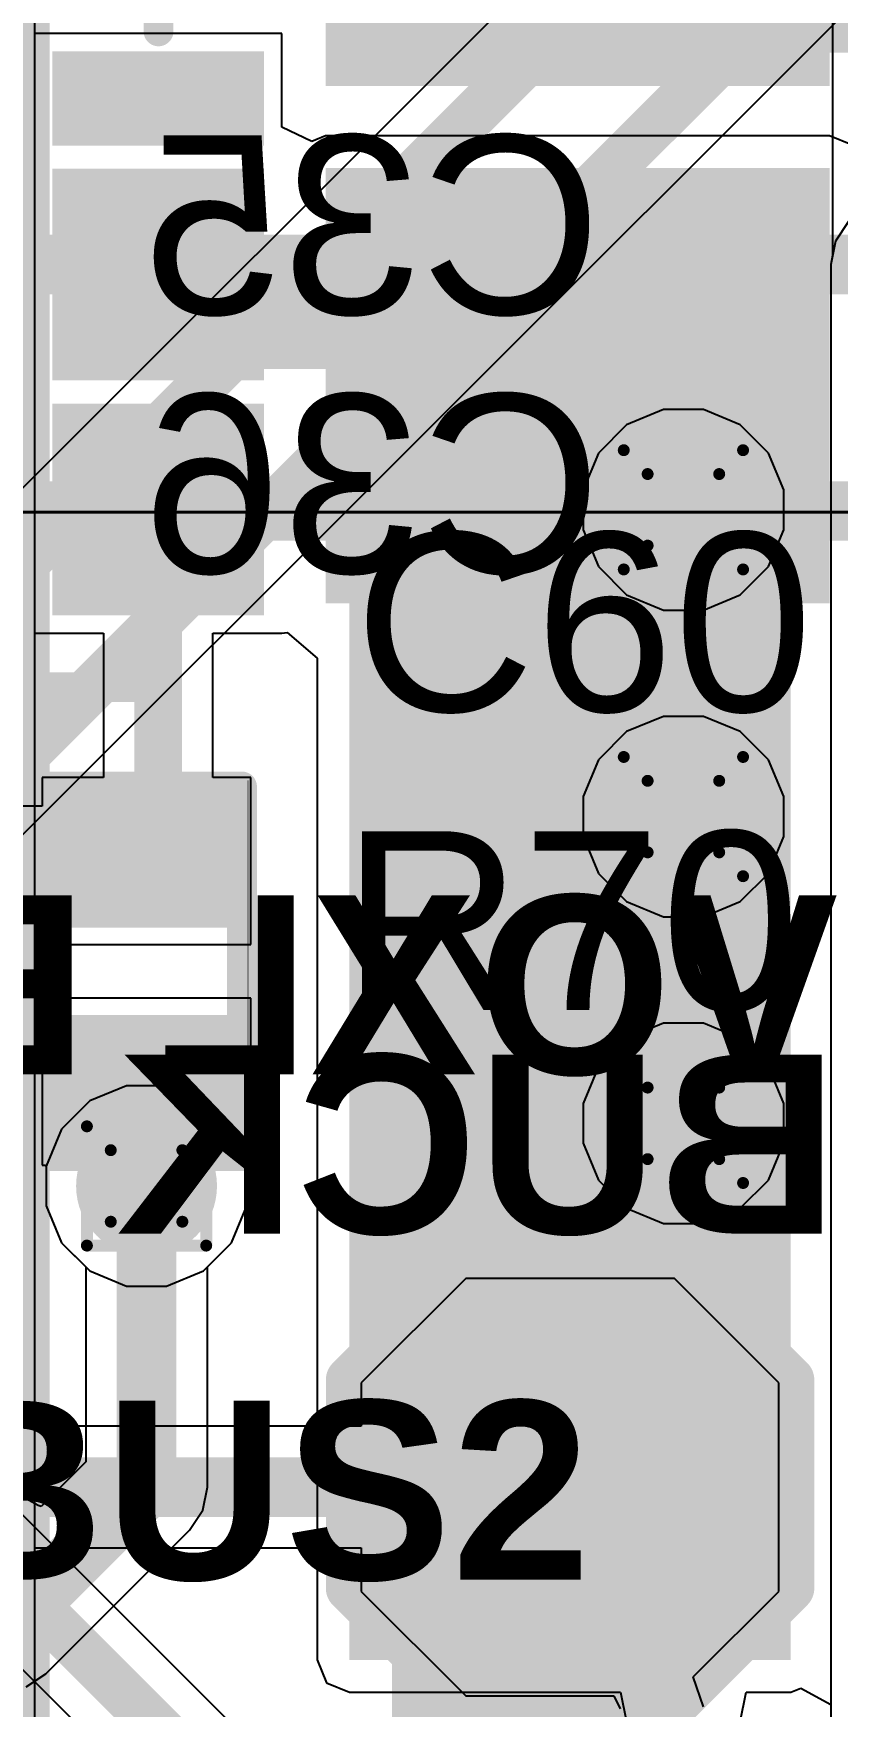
# Model space of a CAD drawing. Header units: inches. Extents: x -6 to 5433, y -4 to 5447.
# Drawn here: x 32.84 to 36.27, y 22.36 to 29.48 of the extents above; entities that cross this region are included whole.
import ezdxf

# ---------------------------------------------------------------- set-up
doc = ezdxf.new("R2010")
doc.units = ezdxf.units.IN
for name, color, linetype in [('Bottom Layer', 5, 'Continuous'), ('Bottom Overlay', 54, 'Continuous'), ('Bottom Paste', 16, 'Continuous'), ('Bottom Solder', 6, 'Continuous'), ('Drill Drawing', 1, 'Continuous'), ('Ground', 16, 'Continuous'), ('Mechanical 4', 56, 'Continuous'), ('Power', 76, 'Continuous'), ('Top Layer', 1, 'Continuous'), ('Top Overlay', 2, 'Continuous'), ('Top Paste', 8, 'Continuous'), ('Top Solder', 216, 'Continuous'), ('Via Holes', 16, 'Continuous')]:
    doc.layers.add(name, color=color, linetype=linetype)
doc.styles.add('Arial', font='', dxfattribs={"height": 0.2})
doc.styles.add('Arial_Bold', font='', dxfattribs={"height": 0.2})
doc.styles.get('Arial').set_extended_font_data('Arial')
doc.styles.get('Arial_Bold').set_extended_font_data('Arial', bold=True)

# ---------------------------------------------------------------- blocks, each defined once
blk = doc.blocks.new('T__________B_8')
at = {"layer": 'Bottom Layer'}
blk.add_hatch(color=5, dxfattribs=at).paths.add_polyline_path([(0.381, 0.762), (-0.381, 0.762), (-0.762, 0.381), (-0.762, -0.381), (-0.381, -0.762), (0.381, -0.762), (0.762, -0.381), (0.762, 0.381)])
at = {"layer": 'Bottom Paste'}
blk.add_hatch(color=16, dxfattribs=at).paths.add_polyline_path([(0.381, 0.762), (-0.381, 0.762), (-0.762, 0.381), (-0.762, -0.381), (-0.381, -0.762), (0.381, -0.762), (0.762, -0.381), (0.762, 0.381)])
at = {"layer": 'Bottom Solder'}
blk.add_hatch(color=6, dxfattribs=at).paths.add_polyline_path([(0.4318, 0.8636), (-0.4318, 0.8636), (-0.8636, 0.4318), (-0.8636, -0.4318), (-0.4318, -0.8636), (0.4318, -0.8636), (0.8636, -0.4318), (0.8636, 0.4318)])
at = {"layer": 'Bottom Overlay'}
for points in [[(-0.9398, 0.4318, 0.2, 0.2, 0), (-0.4318, 0.9398, 0.2, 0.2, 0)], [(-0.4318, 0.9398, 0.2, 0.2, 0), (0.4318, 0.9398, 0.2, 0.2, 0)], [(0.4318, 0.9398, 0.2, 0.2, 0), (0.9398, 0.4318, 0.2, 0.2, 0)], [(-0.9398, -0.4318, 0.2, 0.2, 0), (-0.9398, 0.4318, 0.2, 0.2, 0)], [(0.9398, -0.4318, 0.2, 0.2, 0), (0.9398, 0.4318, 0.2, 0.2, 0)], [(-0.9398, -0.4318, 0.2, 0.2, 0), (-0.4318, -0.9398, 0.2, 0.2, 0)], [(0.4318, -0.9398, 0.2, 0.2, 0), (0.9398, -0.4318, 0.2, 0.2, 0)], [(-0.4318, -0.9398, 0.2, 0.2, 0), (0.4318, -0.9398, 0.2, 0.2, 0)]]:
    blk.add_lwpolyline(points, format="xyseb", dxfattribs=at)
for points in [[(-0.4818, 0.9398, 0.1, 0.1, 1), (-0.3818, 0.9398, 0.1, 0.1, 1)], [(-0.4818, 0.9398, 0.1, 0.1, 1), (-0.3818, 0.9398, 0.1, 0.1, 1)], [(0.3818, 0.9398, 0.1, 0.1, 1), (0.4818, 0.9398, 0.1, 0.1, 1)], [(0.3818, 0.9398, 0.1, 0.1, 1), (0.4818, 0.9398, 0.1, 0.1, 1)], [(-0.9898, 0.4318, 0.1, 0.1, 1), (-0.8898, 0.4318, 0.1, 0.1, 1)], [(-0.9898, 0.4318, 0.1, 0.1, 1), (-0.8898, 0.4318, 0.1, 0.1, 1)], [(0.8898, 0.4318, 0.1, 0.1, 1), (0.9898, 0.4318, 0.1, 0.1, 1)], [(0.8898, 0.4318, 0.1, 0.1, 1), (0.9898, 0.4318, 0.1, 0.1, 1)], [(-0.9898, -0.4318, 0.1, 0.1, 1), (-0.8898, -0.4318, 0.1, 0.1, 1)], [(-0.9898, -0.4318, 0.1, 0.1, 1), (-0.8898, -0.4318, 0.1, 0.1, 1)], [(0.8898, -0.4318, 0.1, 0.1, 1), (0.9898, -0.4318, 0.1, 0.1, 1)], [(0.8898, -0.4318, 0.1, 0.1, 1), (0.9898, -0.4318, 0.1, 0.1, 1)], [(-0.4818, -0.9398, 0.1, 0.1, 1), (-0.3818, -0.9398, 0.1, 0.1, 1)], [(-0.4818, -0.9398, 0.1, 0.1, 1), (-0.3818, -0.9398, 0.1, 0.1, 1)], [(0.3818, -0.9398, 0.1, 0.1, 1), (0.4818, -0.9398, 0.1, 0.1, 1)], [(0.3818, -0.9398, 0.1, 0.1, 1), (0.4818, -0.9398, 0.1, 0.1, 1)]]:
    blk.add_lwpolyline(points, format="xyseb", close=True, dxfattribs=at)
blk = doc.blocks.new('BL_R8812AF1_B_18')
at = {"layer": 'Bottom Overlay'}
blk.add_lwpolyline([(13.5, 8.9, 0.127, 0.127, 0), (-13.5, 8.9, 0.127, 0.127, 0)], format="xyseb", dxfattribs=at)
blk = doc.blocks.new('T__________34')
at = {"layer": 'Top Layer'}
blk.add_hatch(color=1, dxfattribs=at).paths.add_polyline_path([(0.381, 0.762), (-0.381, 0.762), (-0.762, 0.381), (-0.762, -0.381), (-0.381, -0.762), (0.381, -0.762), (0.762, -0.381), (0.762, 0.381)])
at = {"layer": 'Top Paste'}
blk.add_hatch(color=8, dxfattribs=at).paths.add_polyline_path([(0.381, 0.762), (-0.381, 0.762), (-0.762, 0.381), (-0.762, -0.381), (-0.381, -0.762), (0.381, -0.762), (0.762, -0.381), (0.762, 0.381)])
at = {"layer": 'Top Solder'}
blk.add_hatch(color=216, dxfattribs=at).paths.add_polyline_path([(0.4318, 0.8636), (-0.4318, 0.8636), (-0.8636, 0.4318), (-0.8636, -0.4318), (-0.4318, -0.8636), (0.4318, -0.8636), (0.8636, -0.4318), (0.8636, 0.4318)])
at = {"layer": 'Top Overlay'}
for points in [[(-0.4318, 0.9398, 0.2, 0.2, 0), (-0.9398, 0.4318, 0.2, 0.2, 0)], [(-0.4318, 0.9398, 0.2, 0.2, 0), (0.4318, 0.9398, 0.2, 0.2, 0)], [(0.4318, 0.9398, 0.2, 0.2, 0), (0.9398, 0.4318, 0.2, 0.2, 0)], [(-0.9398, 0.4318, 0.2, 0.2, 0), (-0.9398, -0.4318, 0.2, 0.2, 0)], [(0.9398, 0.4318, 0.2, 0.2, 0), (0.9398, -0.4318, 0.2, 0.2, 0)], [(-0.9398, -0.4318, 0.2, 0.2, 0), (-0.4318, -0.9398, 0.2, 0.2, 0)], [(0.9398, -0.4318, 0.2, 0.2, 0), (0.4318, -0.9398, 0.2, 0.2, 0)], [(-0.4318, -0.9398, 0.2, 0.2, 0), (0.4318, -0.9398, 0.2, 0.2, 0)]]:
    blk.add_lwpolyline(points, format="xyseb", dxfattribs=at)
for points in [[(-0.4818, 0.9398, 0.1, 0.1, 1), (-0.3818, 0.9398, 0.1, 0.1, 1)], [(-0.4818, 0.9398, 0.1, 0.1, 1), (-0.3818, 0.9398, 0.1, 0.1, 1)], [(0.3818, 0.9398, 0.1, 0.1, 1), (0.4818, 0.9398, 0.1, 0.1, 1)], [(0.3818, 0.9398, 0.1, 0.1, 1), (0.4818, 0.9398, 0.1, 0.1, 1)], [(-0.9898, 0.4318, 0.1, 0.1, 1), (-0.8898, 0.4318, 0.1, 0.1, 1)], [(-0.9898, 0.4318, 0.1, 0.1, 1), (-0.8898, 0.4318, 0.1, 0.1, 1)], [(0.8898, 0.4318, 0.1, 0.1, 1), (0.9898, 0.4318, 0.1, 0.1, 1)], [(0.8898, 0.4318, 0.1, 0.1, 1), (0.9898, 0.4318, 0.1, 0.1, 1)], [(-0.9898, -0.4318, 0.1, 0.1, 1), (-0.8898, -0.4318, 0.1, 0.1, 1)], [(-0.9898, -0.4318, 0.1, 0.1, 1), (-0.8898, -0.4318, 0.1, 0.1, 1)], [(0.8898, -0.4318, 0.1, 0.1, 1), (0.9898, -0.4318, 0.1, 0.1, 1)], [(0.8898, -0.4318, 0.1, 0.1, 1), (0.9898, -0.4318, 0.1, 0.1, 1)], [(-0.4818, -0.9398, 0.1, 0.1, 1), (-0.3818, -0.9398, 0.1, 0.1, 1)], [(-0.4818, -0.9398, 0.1, 0.1, 1), (-0.3818, -0.9398, 0.1, 0.1, 1)], [(0.3818, -0.9398, 0.1, 0.1, 1), (0.4818, -0.9398, 0.1, 0.1, 1)], [(0.3818, -0.9398, 0.1, 0.1, 1), (0.4818, -0.9398, 0.1, 0.1, 1)]]:
    blk.add_lwpolyline(points, format="xyseb", close=True, dxfattribs=at)
blk = doc.blocks.new('VSON_10_EP_3_3__41')
at = {"layer": 'Top Layer'}
for points in [[(1.0999, 1.1539), (1.8999, 1.1539), (1.8999, 0.8539), (1.0999, 0.8539)], [(1.0999, 0.6541), (1.8999, 0.6541), (1.8999, 0.3541), (1.0999, 0.3541)], [(1.0999, 0.1539), (1.8999, 0.1539), (1.8999, -0.1461), (1.0999, -0.1461)], [(1.0999, -0.3459), (1.8999, -0.3459), (1.8999, -0.6459), (1.0999, -0.6459)], [(1.0999, -0.8461), (1.8999, -0.8461), (1.8999, -1.1461), (1.0999, -1.1461)]]:
    blk.add_hatch(color=1, dxfattribs=at).paths.add_polyline_path(points)
at = {"layer": 'Top Paste'}
for points in [[(1.0999, 1.1539), (1.8999, 1.1539), (1.8999, 0.8539), (1.0999, 0.8539)], [(1.0999, 0.6541), (1.8999, 0.6541), (1.8999, 0.3541), (1.0999, 0.3541)], [(1.0999, 0.1539), (1.8999, 0.1539), (1.8999, -0.1461), (1.0999, -0.1461)], [(1.0999, -0.3459), (1.8999, -0.3459), (1.8999, -0.6459), (1.0999, -0.6459)], [(1.0999, -0.8461), (1.8999, -0.8461), (1.8999, -1.1461), (1.0999, -1.1461)]]:
    blk.add_hatch(color=8, dxfattribs=at).paths.add_polyline_path(points)
at = {"layer": 'Top Solder'}
for points in [[(1.0491, 1.2047), (1.9507, 1.2047), (1.9507, 0.8031), (1.0491, 0.8031)], [(1.0491, 0.7049), (1.9507, 0.7049), (1.9507, 0.3033), (1.0491, 0.3033)], [(1.0491, 0.2047), (1.9507, 0.2047), (1.9507, -0.1969), (1.0491, -0.1969)], [(1.0491, -0.2951), (1.9507, -0.2951), (1.9507, -0.6967), (1.0491, -0.6967)], [(1.0491, -0.7953), (1.9507, -0.7953), (1.9507, -1.1969), (1.0491, -1.1969)]]:
    blk.add_hatch(color=216, dxfattribs=at).paths.add_polyline_path(points)
at = {"layer": 'Top Overlay'}
for points in [[(1.5014, 1.2903, 0.127, 0.127, 0), (1.5014, 1.4962, 0.127, 0.127, 0)], [(1.5014, -1.5038, 0.127, 0.127, 0), (1.5014, -1.298, 0.127, 0.127, 0)], [(0.6505, -1.5038, 0.127, 0.127, 0), (1.5014, -1.5038, 0.127, 0.127, 0)]]:
    blk.add_lwpolyline(points, format="xyseb", dxfattribs=at)
for points in [[(1.4697, 1.2903, 0.0635, 0.0635, 1), (1.5332, 1.2903, 0.0635, 0.0635, 1)], [(1.4697, -1.298, 0.0635, 0.0635, 1), (1.5332, -1.298, 0.0635, 0.0635, 1)], [(1.4697, -1.5038, 0.0635, 0.0635, 1), (1.5332, -1.5038, 0.0635, 0.0635, 1)], [(1.4697, -1.5038, 0.0635, 0.0635, 1), (1.5332, -1.5038, 0.0635, 0.0635, 1)]]:
    blk.add_lwpolyline(points, format="xyseb", close=True, dxfattribs=at)
blk = doc.blocks.new('R___0402_56')
at = {"layer": 'Top Layer'}
for points in [[(-0.6985, -0.3175), (-0.6985, 0.3175), (-0.2413, 0.3175), (-0.2413, -0.3175)], [(0.2413, -0.3175), (0.2413, 0.3175), (0.6985, 0.3175), (0.6985, -0.3175)]]:
    blk.add_hatch(color=1, dxfattribs=at).paths.add_polyline_path(points)
at = {"layer": 'Top Paste'}
for points in [[(-0.6985, -0.3175), (-0.6985, 0.3175), (-0.2413, 0.3175), (-0.2413, -0.3175)], [(0.2413, -0.3175), (0.2413, 0.3175), (0.6985, 0.3175), (0.6985, -0.3175)]]:
    blk.add_hatch(color=8, dxfattribs=at).paths.add_polyline_path(points)
at = {"layer": 'Top Solder'}
for points in [[(-0.7535, -0.3725), (-0.7535, 0.3725), (-0.1863, 0.3725), (-0.1863, -0.3725)], [(0.1863, -0.3725), (0.1863, 0.3725), (0.7535, 0.3725), (0.7535, -0.3725)]]:
    blk.add_hatch(color=216, dxfattribs=at).paths.add_polyline_path(points)
at = {"layer": 'Top Overlay'}
for points in [[(-0.7874, 0.4064, 0.127, 0.127, 0), (0.7874, 0.4064, 0.127, 0.127, 0)], [(-0.7874, 0.4064, 0.127, 0.127, 0), (-0.7874, -0.4064, 0.127, 0.127, 0)], [(0.7874, 0.4064, 0.127, 0.127, 0), (0.7874, -0.4064, 0.127, 0.127, 0)], [(-0.7874, -0.4064, 0.127, 0.127, 0), (0.7874, -0.4064, 0.127, 0.127, 0)], [(-0.8128, -0.4318, 0.00323, 0.00323, 0), (0.8128, -0.4318, 0.00323, 0.00323, 0)]]:
    blk.add_lwpolyline(points, format="xyseb", dxfattribs=at)
for points in [[(-0.8191, 0.4064, 0.0635, 0.0635, 1), (-0.7556, 0.4064, 0.0635, 0.0635, 1)], [(-0.8191, 0.4064, 0.0635, 0.0635, 1), (-0.7556, 0.4064, 0.0635, 0.0635, 1)], [(0.7556, 0.4064, 0.0635, 0.0635, 1), (0.8191, 0.4064, 0.0635, 0.0635, 1)], [(0.7556, 0.4064, 0.0635, 0.0635, 1), (0.8191, 0.4064, 0.0635, 0.0635, 1)], [(-0.8191, -0.4064, 0.0635, 0.0635, 1), (-0.7556, -0.4064, 0.0635, 0.0635, 1)], [(-0.8191, -0.4064, 0.0635, 0.0635, 1), (-0.7556, -0.4064, 0.0635, 0.0635, 1)], [(0.7556, -0.4064, 0.0635, 0.0635, 1), (0.8191, -0.4064, 0.0635, 0.0635, 1)], [(0.7556, -0.4064, 0.0635, 0.0635, 1), (0.8191, -0.4064, 0.0635, 0.0635, 1)], [(-0.8136, -0.4318, 0.00161, 0.00161, 1), (-0.812, -0.4318, 0.00161, 0.00161, 1)], [(0.812, -0.4318, 0.00161, 0.00161, 1), (0.8136, -0.4318, 0.00161, 0.00161, 1)]]:
    blk.add_lwpolyline(points, format="xyseb", close=True, dxfattribs=at)
blk = doc.blocks.new('C___0805_174')
at = {"layer": 'Top Layer'}
for points in [[(-1.524, 0.762), (-0.508, 0.762), (-0.508, -0.762), (-1.524, -0.762)], [(0.508, 0.762), (1.524, 0.762), (1.524, -0.762), (0.508, -0.762)]]:
    blk.add_hatch(color=1, dxfattribs=at).paths.add_polyline_path(points)
at = {"layer": 'Top Paste'}
for points in [[(-1.524, 0.762), (-0.508, 0.762), (-0.508, -0.762), (-1.524, -0.762)], [(0.508, 0.762), (1.524, 0.762), (1.524, -0.762), (0.508, -0.762)]]:
    blk.add_hatch(color=8, dxfattribs=at).paths.add_polyline_path(points)
at = {"layer": 'Top Solder'}
for points in [[(-1.594, 0.832), (-0.438, 0.832), (-0.438, -0.832), (-1.594, -0.832)], [(0.438, 0.832), (1.594, 0.832), (1.594, -0.832), (0.438, -0.832)]]:
    blk.add_hatch(color=216, dxfattribs=at).paths.add_polyline_path(points)
at = {"layer": 'Top Overlay'}
for points in [[(-1.6256, -0.8636, 0.127, 0.127, 0), (-1.6256, 0.8636, 0.127, 0.127, 0)], [(-0.6096, 0.8636, 0.127, 0.127, 0), (-1.6256, 0.8636, 0.127, 0.127, 0)], [(1.6256, 0.8636, 0.127, 0.127, 0), (0.6096, 0.8636, 0.127, 0.127, 0)], [(1.6256, -0.8636, 0.127, 0.127, 0), (1.6256, 0.8636, 0.127, 0.127, 0)], [(-0.6096, -0.8636, 0.127, 0.127, 0), (-1.6256, -0.8636, 0.127, 0.127, 0)], [(1.6256, -0.8636, 0.127, 0.127, 0), (0.6096, -0.8636, 0.127, 0.127, 0)]]:
    blk.add_lwpolyline(points, format="xyseb", dxfattribs=at)
for points in [[(-1.6574, 0.8636, 0.0635, 0.0635, 1), (-1.5938, 0.8636, 0.0635, 0.0635, 1)], [(-1.6574, 0.8636, 0.0635, 0.0635, 1), (-1.5938, 0.8636, 0.0635, 0.0635, 1)], [(-0.6413, 0.8636, 0.0635, 0.0635, 1), (-0.5778, 0.8636, 0.0635, 0.0635, 1)], [(0.5778, 0.8636, 0.0635, 0.0635, 1), (0.6413, 0.8636, 0.0635, 0.0635, 1)], [(1.5938, 0.8636, 0.0635, 0.0635, 1), (1.6574, 0.8636, 0.0635, 0.0635, 1)], [(1.5938, 0.8636, 0.0635, 0.0635, 1), (1.6574, 0.8636, 0.0635, 0.0635, 1)], [(-1.6574, -0.8636, 0.0635, 0.0635, 1), (-1.5938, -0.8636, 0.0635, 0.0635, 1)], [(-1.6574, -0.8636, 0.0635, 0.0635, 1), (-1.5938, -0.8636, 0.0635, 0.0635, 1)], [(-0.6413, -0.8636, 0.0635, 0.0635, 1), (-0.5778, -0.8636, 0.0635, 0.0635, 1)], [(0.5778, -0.8636, 0.0635, 0.0635, 1), (0.6413, -0.8636, 0.0635, 0.0635, 1)], [(1.5938, -0.8636, 0.0635, 0.0635, 1), (1.6574, -0.8636, 0.0635, 0.0635, 1)], [(1.5938, -0.8636, 0.0635, 0.0635, 1), (1.6574, -0.8636, 0.0635, 0.0635, 1)]]:
    blk.add_lwpolyline(points, format="xyseb", close=True, dxfattribs=at)
blk = doc.blocks.new('C____A_B_196')
at = {"layer": 'Bottom Layer'}
for points in [[(-1.91, 0.565), (-0.49, 0.565), (-0.49, -0.565), (-1.91, -0.565)], [(0.49, 0.565), (1.91, 0.565), (1.91, -0.565), (0.49, -0.565)]]:
    blk.add_hatch(color=5, dxfattribs=at).paths.add_polyline_path(points)
at = {"layer": 'Bottom Paste'}
for points in [[(-1.91, 0.565), (-0.49, 0.565), (-0.49, -0.565), (-1.91, -0.565)], [(0.49, 0.565), (1.91, 0.565), (1.91, -0.565), (0.49, -0.565)]]:
    blk.add_hatch(color=16, dxfattribs=at).paths.add_polyline_path(points)
at = {"layer": 'Bottom Solder'}
for points in [[(-2.0116, 0.6666), (-0.3884, 0.6666), (-0.3884, -0.6666), (-2.0116, -0.6666)], [(0.3884, 0.6666), (2.0116, 0.6666), (2.0116, -0.6666), (0.3884, -0.6666)]]:
    blk.add_hatch(color=6, dxfattribs=at).paths.add_polyline_path(points)
at = {"layer": 'Bottom Overlay'}
for points in [[(-1.6256, 0.762, 0.127, 0.127, 0), (-1.6256, 0.9652, 0.127, 0.127, 0)], [(-1.6256, 0.9652, 0.127, 0.127, 0), (1.6256, 0.9652, 0.127, 0.127, 0)], [(1.6256, 0.7112, 0.127, 0.127, 0), (1.6256, 0.9652, 0.127, 0.127, 0)], [(-2.4192, -0.3254, 0.2, 0.2, 0), (-2.4192, 0.2746, 0.2, 0.2, 0)], [(-2.7192, -0.0254, 0.2, 0.2, 0), (-2.1192, -0.0254, 0.2, 0.2, 0)], [(-1.6256, -0.9652, 0.127, 0.127, 0), (-1.6256, -0.762, 0.127, 0.127, 0)], [(1.6256, -0.9652, 0.127, 0.127, 0), (1.6256, -0.7112, 0.127, 0.127, 0)], [(-1.6256, -0.9652, 0.127, 0.127, 0), (1.6256, -0.9652, 0.127, 0.127, 0)]]:
    blk.add_lwpolyline(points, format="xyseb", dxfattribs=at)
for points in [[(-1.6574, 0.9652, 0.0635, 0.0635, 1), (-1.5938, 0.9652, 0.0635, 0.0635, 1)], [(-1.6574, 0.9652, 0.0635, 0.0635, 1), (-1.5938, 0.9652, 0.0635, 0.0635, 1)], [(1.5938, 0.9652, 0.0635, 0.0635, 1), (1.6574, 0.9652, 0.0635, 0.0635, 1)], [(1.5938, 0.9652, 0.0635, 0.0635, 1), (1.6574, 0.9652, 0.0635, 0.0635, 1)], [(-1.6574, 0.762, 0.0635, 0.0635, 1), (-1.5938, 0.762, 0.0635, 0.0635, 1)], [(1.5938, 0.7112, 0.0635, 0.0635, 1), (1.6574, 0.7112, 0.0635, 0.0635, 1)], [(-2.4692, 0.2746, 0.1, 0.1, 1), (-2.3692, 0.2746, 0.1, 0.1, 1)], [(-2.7692, -0.0254, 0.1, 0.1, 1), (-2.6692, -0.0254, 0.1, 0.1, 1)], [(-2.1692, -0.0254, 0.1, 0.1, 1), (-2.0692, -0.0254, 0.1, 0.1, 1)], [(-2.4692, -0.3254, 0.1, 0.1, 1), (-2.3692, -0.3254, 0.1, 0.1, 1)], [(-1.6574, -0.762, 0.0635, 0.0635, 1), (-1.5938, -0.762, 0.0635, 0.0635, 1)], [(1.5938, -0.7112, 0.0635, 0.0635, 1), (1.6574, -0.7112, 0.0635, 0.0635, 1)], [(-1.6574, -0.9652, 0.0635, 0.0635, 1), (-1.5938, -0.9652, 0.0635, 0.0635, 1)], [(-1.6574, -0.9652, 0.0635, 0.0635, 1), (-1.5938, -0.9652, 0.0635, 0.0635, 1)], [(1.5938, -0.9652, 0.0635, 0.0635, 1), (1.6574, -0.9652, 0.0635, 0.0635, 1)], [(1.5938, -0.9652, 0.0635, 0.0635, 1), (1.6574, -0.9652, 0.0635, 0.0635, 1)]]:
    blk.add_lwpolyline(points, format="xyseb", close=True, dxfattribs=at)

msp = doc.modelspace()

# ---------------------------------------------------------------- hatches: boundary and pattern name
at = {"layer": 'Bottom Layer'}
h = msp.add_hatch(color=5, dxfattribs=at)
edge = h.paths.add_edge_path()
edge.add_arc((35.6108, 27.455), 0.3, 0, 360)
h = msp.add_hatch(color=5, dxfattribs=at)
edge = h.paths.add_edge_path()
edge.add_arc((35.6108, 26.1481), 0.3, 0, 360)
h = msp.add_hatch(color=5, dxfattribs=at)
edge = h.paths.add_edge_path()
edge.add_arc((35.6108, 24.8412), 0.3, 0, 360)
h = msp.add_hatch(color=5, dxfattribs=at)
edge = h.paths.add_edge_path()
edge.add_arc((33.3248, 24.5745), 0.3, 0, 360)
at = {"layer": 'Ground'}
h = msp.add_hatch(color=16, dxfattribs=at)
edge = h.paths.add_edge_path()
edge.add_arc((35.6108, 27.455), 0.3, 0, 360)
h = msp.add_hatch(color=16, dxfattribs=at)
edge = h.paths.add_edge_path()
edge.add_arc((35.6108, 26.1481), 0.3, 0, 360)
h = msp.add_hatch(color=16, dxfattribs=at)
edge = h.paths.add_edge_path()
edge.add_arc((35.6108, 24.8412), 0.3, 0, 360)
h = msp.add_hatch(color=16, dxfattribs=at)
edge = h.paths.add_edge_path()
edge.add_arc((33.3248, 24.5745), 0.3, 0, 360)
at = {"layer": 'Power'}
h = msp.add_hatch(color=76, dxfattribs=at)
edge = h.paths.add_edge_path()
edge.add_arc((35.6108, 27.455), 0.3, 0, 360)
h = msp.add_hatch(color=76, dxfattribs=at)
edge = h.paths.add_edge_path()
edge.add_arc((35.6108, 26.1481), 0.3, 0, 360)
h = msp.add_hatch(color=76, dxfattribs=at)
edge = h.paths.add_edge_path()
edge.add_arc((35.6108, 24.8412), 0.3, 0, 360)
h = msp.add_hatch(color=76, dxfattribs=at)
edge = h.paths.add_edge_path()
edge.add_arc((33.3248, 24.5745), 0.3, 0, 360)
at = {"layer": 'Top Layer'}
for points in [[(36.2332, 31.1141), (34.0868, 31.1141), (34.0868, 29.2602), (36.2332, 29.2602)], [(34.0868, 27.057), (36.2332, 27.057), (36.2332, 28.9109), (34.0868, 28.9109)], [(34.1884, 22.5552), (36.068, 22.5552), (36.068, 27.168), (34.1884, 27.168)]]:
    msp.add_hatch(color=1, dxfattribs=at).paths.add_polyline_path(points)
h = msp.add_hatch(color=1, dxfattribs=at)
edge = h.paths.add_edge_path()
edge.add_arc((35.6108, 27.455), 0.3, 0, 360)
h = msp.add_hatch(color=1, dxfattribs=at)
edge = h.paths.add_edge_path()
edge.add_arc((35.6108, 26.1481), 0.3, 0, 360)
h = msp.add_hatch(color=1, dxfattribs=at)
edge = h.paths.add_edge_path()
edge.add_arc((35.6108, 24.8412), 0.3, 0, 360)
h = msp.add_hatch(color=1, dxfattribs=at)
edge = h.paths.add_edge_path()
edge.add_arc((33.3248, 24.5745), 0.3, 0, 360)
at = {"layer": 'Via Holes'}
h = msp.add_hatch(color=7, dxfattribs=at)
edge = h.paths.add_edge_path()
edge.add_arc((35.6108, 27.455), 0.15, 0, 360)
h = msp.add_hatch(color=7, dxfattribs=at)
edge = h.paths.add_edge_path()
edge.add_arc((35.6108, 26.1481), 0.15, 0, 360)
h = msp.add_hatch(color=7, dxfattribs=at)
edge = h.paths.add_edge_path()
edge.add_arc((35.6108, 24.8412), 0.15, 0, 360)
h = msp.add_hatch(color=7, dxfattribs=at)
edge = h.paths.add_edge_path()
edge.add_arc((33.3248, 24.5745), 0.15, 0, 360)

# ---------------------------------------------------------------- linework, layer by layer
at = {"layer": 'Bottom Layer'}
for p, q in [((32.8484, 8.2488), (32.8484, 32.0337)), ((32.8484, 23.5508), (32.8484, 32.0337)), ((36.2458, 31.3691), (36.2458, 28.5381)), ((36.2458, 28.5381), (36.2382, 28.5)), ((36.2382, 28.5), (36.2382, 11.5)), ((35.5259, 27.882), (35.3689, 27.817)), ((35.6957, 27.882), (35.5259, 27.882)), ((35.8527, 27.817), (35.6957, 27.882)), ((35.3689, 27.817), (35.2488, 27.6969)), ((35.9728, 27.6969), (35.8527, 27.817)), ((35.2488, 27.6969), (35.1838, 27.54)), ((36.0378, 27.54), (35.9728, 27.6969)), ((35.1838, 27.54), (35.1838, 27.3701)), ((36.0378, 27.3701), (36.0378, 27.54)), ((35.1838, 27.3701), (35.2488, 27.2132)), ((35.9728, 27.2132), (36.0378, 27.3701)), ((35.2488, 27.2132), (35.3689, 27.093)), ((35.8527, 27.093), (35.9728, 27.2132)), ((35.3689, 27.093), (35.5259, 27.028)), ((35.6957, 27.028), (35.8527, 27.093)), ((35.5259, 27.028), (35.6957, 27.028)), ((35.5259, 26.5751), (35.3689, 26.5101)), ((35.6957, 26.5751), (35.5259, 26.5751)), ((35.8527, 26.5101), (35.6957, 26.5751)), ((35.3689, 26.5101), (35.2488, 26.39)), ((35.9728, 26.39), (35.8527, 26.5101)), ((35.2488, 26.39), (35.1838, 26.2331)), ((36.0378, 26.2331), (35.9728, 26.39)), ((35.1838, 26.2331), (35.1838, 26.0632)), ((36.0378, 26.0632), (36.0378, 26.2331)), ((35.1838, 26.0632), (35.2488, 25.9062)), ((35.9728, 25.9062), (36.0378, 26.0632)), ((35.2488, 25.9062), (35.3689, 25.7861)), ((35.8527, 25.7861), (35.9728, 25.9062)), ((35.3689, 25.7861), (35.5259, 25.7211)), ((35.6957, 25.7211), (35.8527, 25.7861)), ((35.5259, 25.7211), (35.6957, 25.7211)), ((35.5259, 25.2682), (35.3689, 25.2032)), ((35.6957, 25.2682), (35.5259, 25.2682)), ((35.8527, 25.2032), (35.6957, 25.2682)), ((35.3689, 25.2032), (35.2488, 25.0831)), ((35.9728, 25.0831), (35.8527, 25.2032)), ((35.2488, 25.0831), (35.1838, 24.9261)), ((36.0378, 24.9261), (35.9728, 25.0831)), ((35.1838, 24.9261), (35.1838, 24.7563)), ((36.0378, 24.7563), (36.0378, 24.9261)), ((35.1838, 24.7563), (35.2488, 24.5993)), ((35.9728, 24.5993), (36.0378, 24.7563)), ((35.2488, 24.5993), (35.3689, 24.4792)), ((35.8527, 24.4792), (35.9728, 24.5993)), ((35.3689, 24.4792), (35.5259, 24.4142)), ((35.6957, 24.4142), (35.8527, 24.4792)), ((35.5259, 24.4142), (35.6957, 24.4142)), ((34.6837, 24.1808), (34.2392, 23.7363)), ((35.5727, 24.1808), (34.6837, 24.1808)), ((36.0172, 23.7363), (35.5727, 24.1808)), ((34.2392, 23.7363), (34.2392, 23.5508)), ((36.0172, 22.8473), (36.0172, 23.7363)), ((34.2392, 23.5508), (32.8484, 23.5508)), ((32.8484, 8.8519), (32.8484, 23.0328)), ((32.8484, 23.0328), (34.2392, 23.0328)), ((34.2392, 23.0328), (34.2392, 22.8473)), ((34.2392, 22.8473), (34.6837, 22.4028)), ((35.6528, 22.4829), (36.0172, 22.8473)), ((35.6957, 22.3559), (35.6528, 22.4829)), ((34.6837, 22.4028), (35.3149, 22.4028)), ((35.3149, 22.4028), (35.3418, 22.3471))]:
    msp.add_line(p, q, dxfattribs=at)
for points in [[(32.3617, 23.2918, 0.254, 0.254, 0), (35.0774, 23.2918, 0.254, 0.254, 0)], [(35.0774, 23.2918, 0.254, 0.254, 0), (35.1028, 23.3172, 0.254, 0.254, 0)], [(35.1028, 23.3172, 0.2032, 0.2032, 0), (35.1282, 23.2918, 0.2032, 0.2032, 0)]]:
    msp.add_lwpolyline(points, format="xyseb", dxfattribs=at)
for points in [[(35.0139, 23.2918, 0.127, 0.127, 1), (35.1409, 23.2918, 0.127, 0.127, 1)], [(35.0139, 23.2918, 0.127, 0.127, 1), (35.1409, 23.2918, 0.127, 0.127, 1)], [(35.0393, 23.3172, 0.127, 0.127, 1), (35.1663, 23.3172, 0.127, 0.127, 1)], [(35.052, 23.3172, 0.1016, 0.1016, 1), (35.1536, 23.3172, 0.1016, 0.1016, 1)], [(35.0774, 23.2918, 0.1016, 0.1016, 1), (35.179, 23.2918, 0.1016, 0.1016, 1)]]:
    msp.add_lwpolyline(points, format="xyseb", close=True, dxfattribs=at)
at = {"layer": 'Drill Drawing'}
for points in [[(35.3568, 27.709, 0.0508, 0.0508, 0), (35.8648, 27.709, 0.0508, 0.0508, 0)], [(35.3568, 27.201, 0.0508, 0.0508, 0), (35.3568, 27.709, 0.0508, 0.0508, 0)], [(35.8648, 27.201, 0.0508, 0.0508, 0), (35.8648, 27.709, 0.0508, 0.0508, 0)], [(35.4584, 27.6074, 0.0508, 0.0508, 0), (35.7632, 27.6074, 0.0508, 0.0508, 0)], [(35.4584, 27.3026, 0.0508, 0.0508, 0), (35.4584, 27.6074, 0.0508, 0.0508, 0)], [(35.7632, 27.3026, 0.0508, 0.0508, 0), (35.7632, 27.6074, 0.0508, 0.0508, 0)], [(35.4584, 27.3026, 0.0508, 0.0508, 0), (35.7632, 27.3026, 0.0508, 0.0508, 0)], [(35.3568, 27.201, 0.0508, 0.0508, 0), (35.8648, 27.201, 0.0508, 0.0508, 0)], [(35.3568, 26.4021, 0.0508, 0.0508, 0), (35.8648, 26.4021, 0.0508, 0.0508, 0)], [(35.3568, 25.8941, 0.0508, 0.0508, 0), (35.3568, 26.4021, 0.0508, 0.0508, 0)], [(35.8648, 25.8941, 0.0508, 0.0508, 0), (35.8648, 26.4021, 0.0508, 0.0508, 0)], [(35.4584, 26.3005, 0.0508, 0.0508, 0), (35.7632, 26.3005, 0.0508, 0.0508, 0)], [(35.4584, 25.9957, 0.0508, 0.0508, 0), (35.4584, 26.3005, 0.0508, 0.0508, 0)], [(35.7632, 25.9957, 0.0508, 0.0508, 0), (35.7632, 26.3005, 0.0508, 0.0508, 0)], [(35.4584, 25.9957, 0.0508, 0.0508, 0), (35.7632, 25.9957, 0.0508, 0.0508, 0)], [(35.3568, 25.8941, 0.0508, 0.0508, 0), (35.8648, 25.8941, 0.0508, 0.0508, 0)], [(35.3568, 25.0952, 0.0508, 0.0508, 0), (35.8648, 25.0952, 0.0508, 0.0508, 0)], [(35.3568, 24.5872, 0.0508, 0.0508, 0), (35.3568, 25.0952, 0.0508, 0.0508, 0)], [(35.8648, 24.5872, 0.0508, 0.0508, 0), (35.8648, 25.0952, 0.0508, 0.0508, 0)], [(35.4584, 24.9936, 0.0508, 0.0508, 0), (35.7632, 24.9936, 0.0508, 0.0508, 0)], [(35.4584, 24.6888, 0.0508, 0.0508, 0), (35.4584, 24.9936, 0.0508, 0.0508, 0)], [(35.7632, 24.6888, 0.0508, 0.0508, 0), (35.7632, 24.9936, 0.0508, 0.0508, 0)], [(33.0708, 24.8285, 0.0508, 0.0508, 0), (33.5788, 24.8285, 0.0508, 0.0508, 0)], [(33.0708, 24.3205, 0.0508, 0.0508, 0), (33.0708, 24.8285, 0.0508, 0.0508, 0)], [(33.5788, 24.3205, 0.0508, 0.0508, 0), (33.5788, 24.8285, 0.0508, 0.0508, 0)], [(33.1724, 24.7269, 0.0508, 0.0508, 0), (33.4772, 24.7269, 0.0508, 0.0508, 0)], [(33.1724, 24.4221, 0.0508, 0.0508, 0), (33.1724, 24.7269, 0.0508, 0.0508, 0)], [(33.4772, 24.4221, 0.0508, 0.0508, 0), (33.4772, 24.7269, 0.0508, 0.0508, 0)], [(35.4584, 24.6888, 0.0508, 0.0508, 0), (35.7632, 24.6888, 0.0508, 0.0508, 0)], [(35.3568, 24.5872, 0.0508, 0.0508, 0), (35.8648, 24.5872, 0.0508, 0.0508, 0)], [(33.1724, 24.4221, 0.0508, 0.0508, 0), (33.4772, 24.4221, 0.0508, 0.0508, 0)], [(33.0708, 24.3205, 0.0508, 0.0508, 0), (33.5788, 24.3205, 0.0508, 0.0508, 0)]]:
    msp.add_lwpolyline(points, format="xyseb", dxfattribs=at)
for points in [[(35.3441, 27.709, 0.0254, 0.0254, 1), (35.3695, 27.709, 0.0254, 0.0254, 1)], [(35.3441, 27.709, 0.0254, 0.0254, 1), (35.3695, 27.709, 0.0254, 0.0254, 1)], [(35.8521, 27.709, 0.0254, 0.0254, 1), (35.8775, 27.709, 0.0254, 0.0254, 1)], [(35.8521, 27.709, 0.0254, 0.0254, 1), (35.8775, 27.709, 0.0254, 0.0254, 1)], [(35.4457, 27.6074, 0.0254, 0.0254, 1), (35.4711, 27.6074, 0.0254, 0.0254, 1)], [(35.4457, 27.6074, 0.0254, 0.0254, 1), (35.4711, 27.6074, 0.0254, 0.0254, 1)], [(35.7505, 27.6074, 0.0254, 0.0254, 1), (35.7759, 27.6074, 0.0254, 0.0254, 1)], [(35.7505, 27.6074, 0.0254, 0.0254, 1), (35.7759, 27.6074, 0.0254, 0.0254, 1)], [(35.4457, 27.3026, 0.0254, 0.0254, 1), (35.4711, 27.3026, 0.0254, 0.0254, 1)], [(35.4457, 27.3026, 0.0254, 0.0254, 1), (35.4711, 27.3026, 0.0254, 0.0254, 1)], [(35.7505, 27.3026, 0.0254, 0.0254, 1), (35.7759, 27.3026, 0.0254, 0.0254, 1)], [(35.7505, 27.3026, 0.0254, 0.0254, 1), (35.7759, 27.3026, 0.0254, 0.0254, 1)], [(35.3441, 27.201, 0.0254, 0.0254, 1), (35.3695, 27.201, 0.0254, 0.0254, 1)], [(35.3441, 27.201, 0.0254, 0.0254, 1), (35.3695, 27.201, 0.0254, 0.0254, 1)], [(35.8521, 27.201, 0.0254, 0.0254, 1), (35.8775, 27.201, 0.0254, 0.0254, 1)], [(35.8521, 27.201, 0.0254, 0.0254, 1), (35.8775, 27.201, 0.0254, 0.0254, 1)], [(35.3441, 26.4021, 0.0254, 0.0254, 1), (35.3695, 26.4021, 0.0254, 0.0254, 1)], [(35.3441, 26.4021, 0.0254, 0.0254, 1), (35.3695, 26.4021, 0.0254, 0.0254, 1)], [(35.8521, 26.4021, 0.0254, 0.0254, 1), (35.8775, 26.4021, 0.0254, 0.0254, 1)], [(35.8521, 26.4021, 0.0254, 0.0254, 1), (35.8775, 26.4021, 0.0254, 0.0254, 1)], [(35.4457, 26.3005, 0.0254, 0.0254, 1), (35.4711, 26.3005, 0.0254, 0.0254, 1)], [(35.4457, 26.3005, 0.0254, 0.0254, 1), (35.4711, 26.3005, 0.0254, 0.0254, 1)], [(35.7505, 26.3005, 0.0254, 0.0254, 1), (35.7759, 26.3005, 0.0254, 0.0254, 1)], [(35.7505, 26.3005, 0.0254, 0.0254, 1), (35.7759, 26.3005, 0.0254, 0.0254, 1)], [(35.4457, 25.9957, 0.0254, 0.0254, 1), (35.4711, 25.9957, 0.0254, 0.0254, 1)], [(35.4457, 25.9957, 0.0254, 0.0254, 1), (35.4711, 25.9957, 0.0254, 0.0254, 1)], [(35.7505, 25.9957, 0.0254, 0.0254, 1), (35.7759, 25.9957, 0.0254, 0.0254, 1)], [(35.7505, 25.9957, 0.0254, 0.0254, 1), (35.7759, 25.9957, 0.0254, 0.0254, 1)], [(35.3441, 25.8941, 0.0254, 0.0254, 1), (35.3695, 25.8941, 0.0254, 0.0254, 1)], [(35.3441, 25.8941, 0.0254, 0.0254, 1), (35.3695, 25.8941, 0.0254, 0.0254, 1)], [(35.8521, 25.8941, 0.0254, 0.0254, 1), (35.8775, 25.8941, 0.0254, 0.0254, 1)], [(35.8521, 25.8941, 0.0254, 0.0254, 1), (35.8775, 25.8941, 0.0254, 0.0254, 1)], [(35.3441, 25.0952, 0.0254, 0.0254, 1), (35.3695, 25.0952, 0.0254, 0.0254, 1)], [(35.3441, 25.0952, 0.0254, 0.0254, 1), (35.3695, 25.0952, 0.0254, 0.0254, 1)], [(35.8521, 25.0952, 0.0254, 0.0254, 1), (35.8775, 25.0952, 0.0254, 0.0254, 1)], [(35.8521, 25.0952, 0.0254, 0.0254, 1), (35.8775, 25.0952, 0.0254, 0.0254, 1)], [(35.4457, 24.9936, 0.0254, 0.0254, 1), (35.4711, 24.9936, 0.0254, 0.0254, 1)], [(35.4457, 24.9936, 0.0254, 0.0254, 1), (35.4711, 24.9936, 0.0254, 0.0254, 1)], [(35.7505, 24.9936, 0.0254, 0.0254, 1), (35.7759, 24.9936, 0.0254, 0.0254, 1)], [(35.7505, 24.9936, 0.0254, 0.0254, 1), (35.7759, 24.9936, 0.0254, 0.0254, 1)], [(33.0581, 24.8285, 0.0254, 0.0254, 1), (33.0835, 24.8285, 0.0254, 0.0254, 1)], [(33.0581, 24.8285, 0.0254, 0.0254, 1), (33.0835, 24.8285, 0.0254, 0.0254, 1)], [(33.5661, 24.8285, 0.0254, 0.0254, 1), (33.5915, 24.8285, 0.0254, 0.0254, 1)], [(33.5661, 24.8285, 0.0254, 0.0254, 1), (33.5915, 24.8285, 0.0254, 0.0254, 1)], [(33.1597, 24.7269, 0.0254, 0.0254, 1), (33.1851, 24.7269, 0.0254, 0.0254, 1)], [(33.1597, 24.7269, 0.0254, 0.0254, 1), (33.1851, 24.7269, 0.0254, 0.0254, 1)], [(33.4645, 24.7269, 0.0254, 0.0254, 1), (33.4899, 24.7269, 0.0254, 0.0254, 1)], [(33.4645, 24.7269, 0.0254, 0.0254, 1), (33.4899, 24.7269, 0.0254, 0.0254, 1)], [(35.4457, 24.6888, 0.0254, 0.0254, 1), (35.4711, 24.6888, 0.0254, 0.0254, 1)], [(35.4457, 24.6888, 0.0254, 0.0254, 1), (35.4711, 24.6888, 0.0254, 0.0254, 1)], [(35.7505, 24.6888, 0.0254, 0.0254, 1), (35.7759, 24.6888, 0.0254, 0.0254, 1)], [(35.7505, 24.6888, 0.0254, 0.0254, 1), (35.7759, 24.6888, 0.0254, 0.0254, 1)], [(35.3441, 24.5872, 0.0254, 0.0254, 1), (35.3695, 24.5872, 0.0254, 0.0254, 1)], [(35.3441, 24.5872, 0.0254, 0.0254, 1), (35.3695, 24.5872, 0.0254, 0.0254, 1)], [(35.8521, 24.5872, 0.0254, 0.0254, 1), (35.8775, 24.5872, 0.0254, 0.0254, 1)], [(35.8521, 24.5872, 0.0254, 0.0254, 1), (35.8775, 24.5872, 0.0254, 0.0254, 1)], [(33.1597, 24.4221, 0.0254, 0.0254, 1), (33.1851, 24.4221, 0.0254, 0.0254, 1)], [(33.1597, 24.4221, 0.0254, 0.0254, 1), (33.1851, 24.4221, 0.0254, 0.0254, 1)], [(33.4645, 24.4221, 0.0254, 0.0254, 1), (33.4899, 24.4221, 0.0254, 0.0254, 1)], [(33.4645, 24.4221, 0.0254, 0.0254, 1), (33.4899, 24.4221, 0.0254, 0.0254, 1)], [(33.0581, 24.3205, 0.0254, 0.0254, 1), (33.0835, 24.3205, 0.0254, 0.0254, 1)], [(33.0581, 24.3205, 0.0254, 0.0254, 1), (33.0835, 24.3205, 0.0254, 0.0254, 1)], [(33.5661, 24.3205, 0.0254, 0.0254, 1), (33.5915, 24.3205, 0.0254, 0.0254, 1)], [(33.5661, 24.3205, 0.0254, 0.0254, 1), (33.5915, 24.3205, 0.0254, 0.0254, 1)]]:
    msp.add_lwpolyline(points, format="xyseb", close=True, dxfattribs=at)
at = {"layer": 'Ground'}
for p, q in [((37.1892, 31.9402), (29.9931, 24.7441)), ((31.3001, 24.5739), (37.8113, 31.0851)), ((36.3141, 28.6831), (36.2579, 28.5991)), ((36.2579, 28.5991), (36.2382, 28.5)), ((36.2382, 28.5), (36.2382, 11.5)), ((35.5259, 27.882), (35.3689, 27.817)), ((35.6957, 27.882), (35.5259, 27.882)), ((35.8527, 27.817), (35.6957, 27.882)), ((35.3689, 27.817), (35.2488, 27.6969)), ((35.9728, 27.6969), (35.8527, 27.817)), ((35.2488, 27.6969), (35.1838, 27.54)), ((36.0378, 27.54), (35.9728, 27.6969)), ((35.1838, 27.54), (35.1838, 27.3701)), ((36.0378, 27.3701), (36.0378, 27.54)), ((35.1838, 27.3701), (35.2488, 27.2132)), ((35.9728, 27.2132), (36.0378, 27.3701)), ((35.2488, 27.2132), (35.3689, 27.093)), ((35.8527, 27.093), (35.9728, 27.2132)), ((35.3689, 27.093), (35.5259, 27.028)), ((35.6957, 27.028), (35.8527, 27.093)), ((35.5259, 27.028), (35.6957, 27.028)), ((35.5259, 26.5751), (35.3689, 26.5101)), ((35.6957, 26.5751), (35.5259, 26.5751)), ((35.8527, 26.5101), (35.6957, 26.5751)), ((35.3689, 26.5101), (35.2488, 26.39)), ((35.9728, 26.39), (35.8527, 26.5101)), ((35.2488, 26.39), (35.1838, 26.2331)), ((36.0378, 26.2331), (35.9728, 26.39)), ((35.1838, 26.2331), (35.1838, 26.0632)), ((36.0378, 26.0632), (36.0378, 26.2331)), ((35.1838, 26.0632), (35.2488, 25.9062)), ((35.9728, 25.9062), (36.0378, 26.0632)), ((35.2488, 25.9062), (35.3689, 25.7861)), ((35.8527, 25.7861), (35.9728, 25.9062)), ((35.3689, 25.7861), (35.5259, 25.7211)), ((35.6957, 25.7211), (35.8527, 25.7861)), ((35.5259, 25.7211), (35.6957, 25.7211)), ((35.5259, 25.2682), (35.3689, 25.2032)), ((35.6957, 25.2682), (35.5259, 25.2682)), ((35.8527, 25.2032), (35.6957, 25.2682)), ((35.3689, 25.2032), (35.2488, 25.0831)), ((35.9728, 25.0831), (35.8527, 25.2032)), ((35.2488, 25.0831), (35.1838, 24.9261)), ((36.0378, 24.9261), (35.9728, 25.0831)), ((33.2399, 25.0015), (33.0829, 24.9365)), ((33.4097, 25.0015), (33.2399, 25.0015)), ((33.5667, 24.9365), (33.4097, 25.0015)), ((33.0829, 24.9365), (32.9628, 24.8164)), ((33.6868, 24.8164), (33.5667, 24.9365)), ((35.1838, 24.9261), (35.1838, 24.7563)), ((36.0378, 24.7563), (36.0378, 24.9261)), ((32.9628, 24.8164), (32.8978, 24.6594)), ((33.7518, 24.6594), (33.6868, 24.8164)), ((35.1838, 24.7563), (35.2488, 24.5993)), ((35.9728, 24.5993), (36.0378, 24.7563)), ((32.8978, 24.6594), (32.8978, 24.4896)), ((33.7518, 24.4896), (33.7518, 24.6594)), ((35.2488, 24.5993), (35.3689, 24.4792)), ((35.8527, 24.4792), (35.9728, 24.5993)), ((32.8978, 24.4896), (32.9628, 24.3326)), ((33.6868, 24.3326), (33.7518, 24.4896)), ((35.3689, 24.4792), (35.5259, 24.4142)), ((35.6957, 24.4142), (35.8527, 24.4792)), ((35.5259, 24.4142), (35.6957, 24.4142)), ((32.9628, 24.3326), (33.0829, 24.2125)), ((33.5667, 24.2125), (33.6868, 24.3326)), ((33.0829, 24.2125), (33.2399, 24.1475)), ((33.4097, 24.1475), (33.5667, 24.2125)), ((33.2399, 24.1475), (33.4097, 24.1475)), ((35.9026, 20.0678), (32.7514, 23.219)), ((32.4164, 22.8947), (35.5047, 19.8064))]:
    msp.add_line(p, q, dxfattribs=at)
for points in [[(30.0896, 24.511, 0.2032, 0.2032, 0), (37.354, 31.7754, 0.2032, 0.2032, 0)], [(30.0947, 23.6982, 0.2032, 0.2032, 0), (37.7147, 31.3182, 0.2032, 0.2032, 0)], [(32.3318, 23.309, 0.2032, 0.2032, 0), (35.7378, 19.903, 0.2032, 0.2032, 0)]]:
    msp.add_lwpolyline(points, format="xyseb", dxfattribs=at)
at = {"layer": 'Mechanical 4'}
for points in [[(28.4147, 28.5, 0.254, 0.254, 0), (36.1162, 28.5, 0.254, 0.254, 0)], [(34.4972, 28.5, 0.254, 0.254, 0), (51.4972, 28.5, 0.254, 0.254, 0)], [(34.4972, 11.5, 0.254, 0.254, 0), (34.4972, 28.5, 0.254, 0.254, 0)], [(29.6, 27.45, 0.254, 0.254, 0), (56.4, 27.45, 0.254, 0.254, 0)], [(29.5972, 27.445, 0.0127, 0.0127, 0), (56.3972, 27.445, 0.0127, 0.0127, 0)]]:
    msp.add_lwpolyline(points, format="xyseb", dxfattribs=at)
for points in [[(34.4337, 28.5, 0.127, 0.127, 1), (34.5607, 28.5, 0.127, 0.127, 1)], [(34.4337, 28.5, 0.127, 0.127, 1), (34.5607, 28.5, 0.127, 0.127, 1)], [(36.0527, 28.5, 0.127, 0.127, 1), (36.1797, 28.5, 0.127, 0.127, 1)]]:
    msp.add_lwpolyline(points, format="xyseb", close=True, dxfattribs=at)
at = {"layer": 'Power'}
for p, q in [((36.3141, 28.6831), (36.2579, 28.5991)), ((36.2579, 28.5991), (36.2382, 28.5)), ((36.2382, 28.5), (36.2382, 11.5)), ((35.5259, 27.882), (35.3689, 27.817)), ((35.6957, 27.882), (35.5259, 27.882)), ((35.8527, 27.817), (35.6957, 27.882)), ((35.3689, 27.817), (35.2488, 27.6969)), ((35.9728, 27.6969), (35.8527, 27.817)), ((35.2488, 27.6969), (35.1838, 27.54)), ((36.0378, 27.54), (35.9728, 27.6969)), ((35.1838, 27.54), (35.1838, 27.3701)), ((36.0378, 27.3701), (36.0378, 27.54)), ((35.1838, 27.3701), (35.2488, 27.2132)), ((35.9728, 27.2132), (36.0378, 27.3701)), ((35.2488, 27.2132), (35.3689, 27.093)), ((35.8527, 27.093), (35.9728, 27.2132)), ((35.3689, 27.093), (35.5259, 27.028)), ((35.6957, 27.028), (35.8527, 27.093)), ((35.5259, 27.028), (35.6957, 27.028)), ((35.5259, 26.5751), (35.3689, 26.5101)), ((35.6957, 26.5751), (35.5259, 26.5751)), ((35.8527, 26.5101), (35.6957, 26.5751)), ((35.3689, 26.5101), (35.2488, 26.39)), ((35.9728, 26.39), (35.8527, 26.5101)), ((35.2488, 26.39), (35.1838, 26.2331)), ((36.0378, 26.2331), (35.9728, 26.39)), ((35.1838, 26.2331), (35.1838, 26.0632)), ((36.0378, 26.0632), (36.0378, 26.2331)), ((35.1838, 26.0632), (35.2488, 25.9062)), ((35.9728, 25.9062), (36.0378, 26.0632)), ((35.2488, 25.9062), (35.3689, 25.7861)), ((35.8527, 25.7861), (35.9728, 25.9062)), ((35.3689, 25.7861), (35.5259, 25.7211)), ((35.6957, 25.7211), (35.8527, 25.7861)), ((35.5259, 25.7211), (35.6957, 25.7211)), ((35.5259, 25.2682), (35.3689, 25.2032)), ((35.6957, 25.2682), (35.5259, 25.2682)), ((35.8527, 25.2032), (35.6957, 25.2682)), ((35.3689, 25.2032), (35.2488, 25.0831)), ((35.9728, 25.0831), (35.8527, 25.2032)), ((35.2488, 25.0831), (35.1838, 24.9261)), ((36.0378, 24.9261), (35.9728, 25.0831)), ((35.1838, 24.9261), (35.1838, 24.7563)), ((36.0378, 24.7563), (36.0378, 24.9261)), ((35.1838, 24.7563), (35.2488, 24.5993)), ((35.9728, 24.5993), (36.0378, 24.7563)), ((35.2488, 24.5993), (35.3689, 24.4792)), ((35.8527, 24.4792), (35.9728, 24.5993)), ((35.3689, 24.4792), (35.5259, 24.4142)), ((35.6957, 24.4142), (35.8527, 24.4792)), ((35.5259, 24.4142), (35.6957, 24.4142))]:
    msp.add_line(p, q, dxfattribs=at)
at = {"layer": 'Top Layer'}
for p, q in [((33.9011, 29.484), (32.8471, 29.484)), ((32.8471, 29.484), (32.8471, 28.93)), ((33.9011, 29.0856), (33.9011, 29.484)), ((34.0281, 29.0241), (33.9011, 29.0856)), ((34.0868, 29.0483), (34.0281, 29.0241)), ((36.2332, 29.0483), (34.0868, 29.0483)), ((36.3304, 29.0081), (36.2332, 29.0483)), ((32.8471, 28.93), (32.8471, 27.93)), ((32.8471, 27.93), (32.8471, 26.93)), ((32.8471, 26.93), (33.1411, 26.93)), ((33.1411, 26.93), (33.1411, 26.3144)), ((33.6072, 26.3144), (33.6072, 26.93)), ((33.6072, 26.93), (33.9011, 26.93)), ((33.9011, 26.93), (33.9239, 26.9324)), ((33.9011, 26.93), (33.9011, 26.93)), ((33.9239, 26.9324), (34.0509, 26.8225)), ((34.0509, 26.8225), (34.0509, 22.5552)), ((33.1411, 26.3144), (32.8803, 26.3144)), ((32.8803, 26.3144), (32.8803, 26.1919)), ((33.7693, 26.3144), (33.6072, 26.3144)), ((33.7693, 25.6032), (33.7693, 26.3144)), ((32.8803, 26.1919), (30.4475, 26.1919)), ((30.523, 25.7257), (32.8803, 25.7257)), ((32.8803, 25.7257), (32.8803, 25.6032)), ((32.8803, 25.6032), (33.7693, 25.6032)), ((33.7693, 25.3746), (32.8803, 25.3746)), ((32.8803, 25.3746), (32.8803, 24.6634)), ((33.7693, 24.6634), (33.7693, 25.3746)), ((32.8803, 24.6634), (32.8951, 24.6634)), ((32.8951, 24.6634), (32.8978, 24.6594)), ((33.7518, 24.6594), (33.7545, 24.6634)), ((33.7545, 24.6634), (33.7693, 24.6634)), ((32.8978, 24.6594), (32.8978, 24.4896)), ((33.7518, 24.4896), (33.7518, 24.6594)), ((32.8978, 24.4896), (32.9628, 24.3326)), ((33.6868, 24.3326), (33.7518, 24.4896)), ((32.9628, 24.3326), (33.0658, 24.2296)), ((33.5838, 24.2296), (33.6868, 24.3326)), ((33.0658, 24.2296), (33.0658, 23.3991)), ((33.5838, 23.2918), (33.5838, 24.2296)), ((33.0658, 23.3991), (32.8761, 23.2094)), ((32.8627, 23.2125), (32.7588, 23.2716)), ((33.5641, 23.1927), (33.5838, 23.2918)), ((32.8761, 23.2094), (32.8627, 23.2125)), ((33.5079, 23.1087), (33.5641, 23.1927)), ((32.8956, 22.4964), (33.5079, 23.1087)), ((34.0509, 22.5552), (34.0912, 22.458)), ((32.8116, 22.4402), (32.8956, 22.4964)), ((34.0912, 22.458), (34.1884, 22.4177)), ((34.1884, 22.4177), (35.3432, 22.4177)), ((35.3432, 22.4177), (35.3687, 22.2919)), ((35.8529, 22.2919), (35.8784, 22.4177)), ((35.8784, 22.4177), (36.068, 22.4177)), ((36.068, 22.4177), (36.1112, 22.4356)), ((36.1112, 22.4356), (36.2382, 22.3651)), ((36.2382, 22.3651), (36.2382, 11.5))]:
    msp.add_line(p, q, dxfattribs=at)
for points in [[(33.3741, 28.207, 0.3048, 0.3048, 0), (35.1889, 28.207, 0.3048, 0.3048, 0)], [(35.1889, 28.207, 0.3048, 0.3048, 0), (35.2197, 28.1761, 0.3048, 0.3048, 0)], [(35.2197, 27.9839, 0.3048, 0.3048, 0), (35.2197, 28.1761, 0.3048, 0.3048, 0)], [(35.16, 27.9839, 0.3048, 0.3048, 0), (35.8902, 27.2537, 0.3048, 0.3048, 0)], [(35.2197, 27.0611, 0.3048, 0.3048, 0), (35.2197, 27.9839, 0.3048, 0.3048, 0)], [(35.8902, 24.8412, 0.3048, 0.3048, 0), (35.8902, 27.2537, 0.3048, 0.3048, 0)], [(33.3741, 26.0081, 0.2032, 0.2032, 0), (33.3741, 27.207, 0.2032, 0.2032, 0)], [(35.2197, 27.0611, 0.3048, 0.3048, 0), (35.8648, 26.416, 0.3048, 0.3048, 0)], [(33.3248, 25.9588, 0.2032, 0.2032, 0), (33.3741, 26.0081, 0.2032, 0.2032, 0)], [(30.1908, 25.9588, 0.2032, 0.2032, 0), (33.3248, 25.9588, 0.2032, 0.2032, 0)], [(33.3248, 23.2918, 0.254, 0.254, 0), (33.3248, 25.019, 0.254, 0.254, 0)], [(32.7125, 22.6795, 0.254, 0.254, 0), (33.3248, 23.2918, 0.254, 0.254, 0)]]:
    msp.add_lwpolyline(points, format="xyseb", dxfattribs=at)
for points in [[(33.2979, 28.207, 0.1524, 0.1524, 1), (33.4503, 28.207, 0.1524, 0.1524, 1)], [(35.1127, 28.207, 0.1524, 0.1524, 1), (35.2651, 28.207, 0.1524, 0.1524, 1)], [(35.1127, 28.207, 0.1524, 0.1524, 1), (35.2651, 28.207, 0.1524, 0.1524, 1)], [(35.1435, 28.1761, 0.1524, 0.1524, 1), (35.2959, 28.1761, 0.1524, 0.1524, 1)], [(35.1435, 28.1761, 0.1524, 0.1524, 1), (35.2959, 28.1761, 0.1524, 0.1524, 1)], [(35.0838, 27.9839, 0.1524, 0.1524, 1), (35.2362, 27.9839, 0.1524, 0.1524, 1)], [(35.1435, 27.9839, 0.1524, 0.1524, 1), (35.2959, 27.9839, 0.1524, 0.1524, 1)], [(35.1435, 27.9839, 0.1524, 0.1524, 1), (35.2959, 27.9839, 0.1524, 0.1524, 1)], [(35.814, 27.2537, 0.1524, 0.1524, 1), (35.9664, 27.2537, 0.1524, 0.1524, 1)], [(35.814, 27.2537, 0.1524, 0.1524, 1), (35.9664, 27.2537, 0.1524, 0.1524, 1)], [(33.3233, 27.207, 0.1016, 0.1016, 1), (33.4249, 27.207, 0.1016, 0.1016, 1)], [(35.1435, 27.0611, 0.1524, 0.1524, 1), (35.2959, 27.0611, 0.1524, 0.1524, 1)], [(35.1435, 27.0611, 0.1524, 0.1524, 1), (35.2959, 27.0611, 0.1524, 0.1524, 1)], [(35.7886, 26.416, 0.1524, 0.1524, 1), (35.941, 26.416, 0.1524, 0.1524, 1)], [(33.3233, 26.0081, 0.1016, 0.1016, 1), (33.4249, 26.0081, 0.1016, 0.1016, 1)], [(33.3233, 26.0081, 0.1016, 0.1016, 1), (33.4249, 26.0081, 0.1016, 0.1016, 1)], [(33.274, 25.9588, 0.1016, 0.1016, 1), (33.3756, 25.9588, 0.1016, 0.1016, 1)], [(33.274, 25.9588, 0.1016, 0.1016, 1), (33.3756, 25.9588, 0.1016, 0.1016, 1)], [(33.2613, 25.019, 0.127, 0.127, 1), (33.3883, 25.019, 0.127, 0.127, 1)], [(35.814, 24.8412, 0.1524, 0.1524, 1), (35.9664, 24.8412, 0.1524, 0.1524, 1)], [(33.2613, 23.2918, 0.127, 0.127, 1), (33.3883, 23.2918, 0.127, 0.127, 1)], [(33.2613, 23.2918, 0.127, 0.127, 1), (33.3883, 23.2918, 0.127, 0.127, 1)]]:
    msp.add_lwpolyline(points, format="xyseb", close=True, dxfattribs=at)

# ---------------------------------------------------------------- block references
for name, p in [('VSON_10_EP_3_3__41', (31.8743, 28.203)), ('C____A_B_196', (35.9817, 30.4312)), ('T__________B_8', (35.1282, 23.2918))]:
    msp.add_blockref(name, p)
for name, p, rotation in [('BL_R8812AF1_B_18', (23.9484, 19.6337), 270), ('C___0805_174', (35.2742, 29.1921), 270), ('R___0402_56', (33.3248, 25.4889), 90), ('T__________34', (35.1282, 23.3172), 90)]:
    msp.add_blockref(name, p, dxfattribs=dict(rotation=rotation))

# ---------------------------------------------------------------- texts
at = {"layer": 'Bottom Overlay', "style": 'Arial', "text_generation_flag": 2}
for s, p in [('C35', (35.2634, 28.2883)), ('C36', (35.2634, 27.1856))]:
    msp.add_text(s, height=0.762, dxfattribs=at).set_placement(p)
at = {"layer": 'Bottom Overlay', "style": 'Arial_Bold', "text_generation_flag": 2}
for s, p in [('VOXL EN', (36.2702, 25.0504)), ('BUCK', (36.2702, 24.3717))]:
    msp.add_text(s, height=0.762, rotation=360, dxfattribs=at).set_placement(p)
at = {"layer": 'Top Overlay', "style": 'Arial'}
for s, p in [('C60', (34.2092, 26.5962)), ('R70', (34.1547, 25.3239))]:
    msp.add_text(s, height=0.762, dxfattribs=at).set_placement(p)
at = {"layer": 'Top Overlay', "style": 'Arial_Bold'}
msp.add_text('VBUS2', height=0.762, rotation=360, dxfattribs=at).set_placement((31.6664, 22.8975))

doc.saveas('drawing.dxf')
